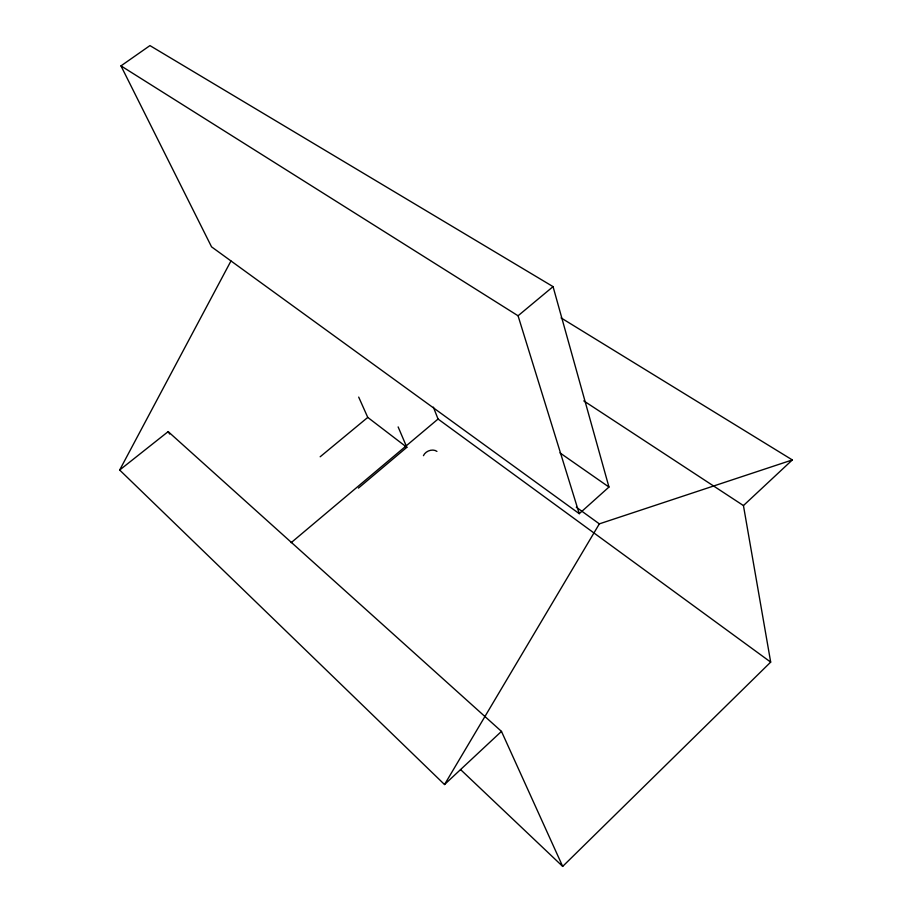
<?xml version="1.0" encoding="UTF-8"?>
<svg xmlns="http://www.w3.org/2000/svg" width="912" height="912" viewBox="0 0 912 912"><rect width="100%" height="100%" fill="white"/><g stroke="black" fill="none" stroke-linecap="round" stroke-linejoin="round"><path stroke-width="1.37" d="M119.666 470.033L168.173 431.615L501.475 731.39L444.532 784.537L119.666 470.033L230.953 260.98M444.532 784.537L599.344 523.864L792.334 459.933L561.074 317.912M460.526 769.534L562.681 866.4L770.686 662.112L743.44 505.567L583.771 400.881M743.44 505.567L792.334 459.933M579.257 513.673L608.965 487.054L553.06 286.63L149.944 45.6L120.977 65.881L211.561 246.856L579.257 513.673L518.062 315.78L120.977 65.881M291.145 542.686L438.056 419.041L433.371 407.14M358.405 488.114L406.843 447.313L398.134 426.919M518.062 315.78L553.06 286.63M320.169 456.775L367.764 417.411L358.69 397.096M559.979 452.899L608.965 487.054M576.293 507.197L599.344 523.864M438.056 419.041L770.686 662.112M367.764 417.411L406.843 447.313M168.173 431.615L169.643 434.044M501.475 731.39L562.681 866.4M423.442 455.669A8.208 6.099 -22.3 0 1 436.928 451.394"/></g></svg>
